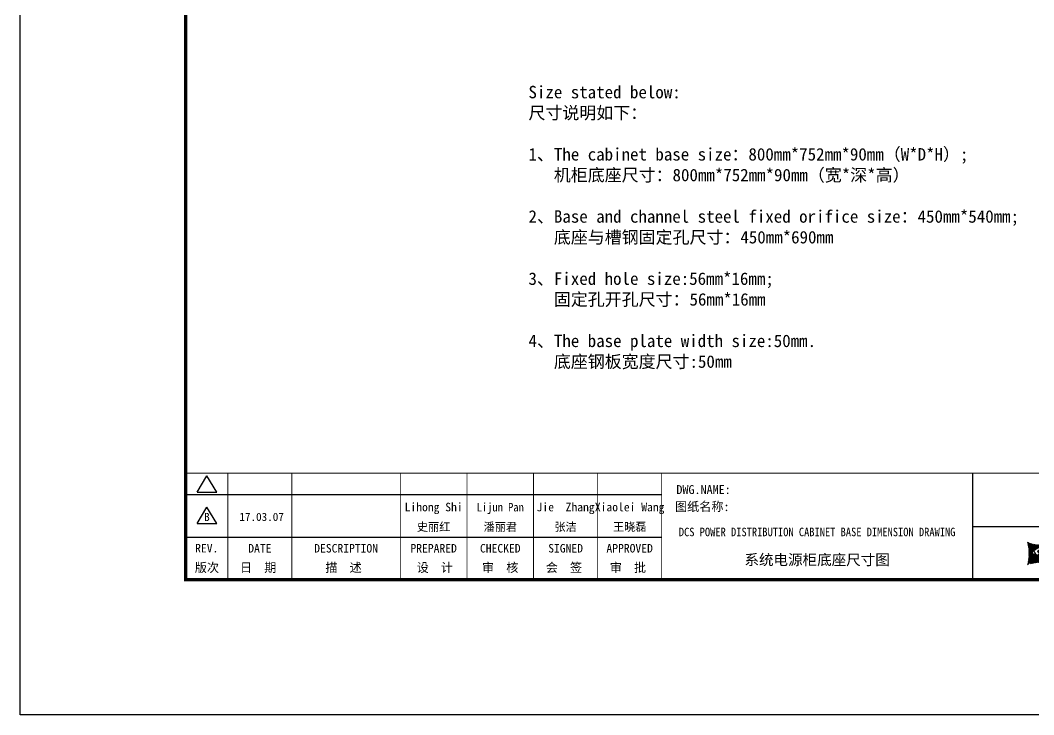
# Model space of a CAD drawing. Extents: x 79822 to 122366, y -56021 to -28815.
# Drawn here: x 90946 to 93800, y -32922 to -30967 of the extents above; entities that cross this region are included whole.
import ezdxf
from ezdxf.enums import TextEntityAlignment as Align

# ---------------------------------------------------------------- set-up
doc = ezdxf.new("R2010")
doc.units = 0
doc.header["$LTSCALE"] = 100
doc.header["$MEASUREMENT"] = 0
doc.layers.add('t', color=1, linetype='Continuous')
doc.layers.add('标准图框及表格', color=7, linetype='Continuous')
doc.styles.add('HZ', font='arial.ttf', dxfattribs={"width": 0.7})
doc.styles.get("Standard").update_dxf_attribs({"font": ''})
doc.styles.get('Standard').set_extended_font_data('SimSun')
pattern_1 = [(45, (0, 0), (-0.736262898216564, 0.7362628982165641), [])]

# ---------------------------------------------------------------- blocks, each defined once
blk = doc.blocks.new('底座尺寸图')
at = {"insert": (-105.3138215251674, -1673.188918277727), "char_height": 35, "width": 5780.961731646574, "attachment_point": 4}
blk.add_mtext('Size stated below:\\P尺寸说明如下：\\P\\P1、The cabinet base size：{\\fSimSun|b0|i0|c134|p54;800mm*752mm*90mm}（W*D*H）;\\P   机柜底座尺寸：{\\fSimSun|b0|i0|c134|p54;800mm*752mm*90mm}（宽*深*高）\\P\\P2、Base and channel steel fixed orifice size：450mm*540mm;\\P   底座与槽钢固定孔尺寸：{\\fSimSun|b0|i0|c134|p54;450mm*690}mm\\P\\P3、Fixed hole size:56mm*16mm;\\P   固定孔开孔尺寸：56mm*16mm\\P\\P4、The base plate width size:50mm.\\P   底座钢板宽度尺寸:50mm', dxfattribs=at)
blk = doc.blocks.new('图框')
at = {"layer": '标准图框及表格'}
h = blk.add_hatch(dxfattribs=at)
h.set_pattern_fill('ANSI31', color=5, scale=8.329863809039892, style=0)
h.set_pattern_definition(pattern_1)
edge = h.paths.add_edge_path()
edge.add_arc((2399.257256036391, -2998.153851416566), 55.18534773488954, 238.1092081981581, 291.6531626184834)
edge.add_line((2419.619937407027, -3049.445018414634), (2388.525499730735, -3070.242821799802))
edge.add_arc((2238.907377712399, -3078.328790578547), 135.3602868968974, 346.3915348661821, 374.2500326978034)
edge.add_line((2370.467593623529, -3110.177132109857), (2397.50623789792, -3087.85242802291))
edge.add_line((2391.339199201146, -3080.281448750429), (2396.143986595598, -3080.898839897796))
edge.add_spline(control_points=[(2397.470018868538, -3087.887634953957), (2398.35948137939, -3087.023080631327), (2399.970992452319, -3085.456697735681), (2399.869182150054, -3081.252294174519), (2397.426500162081, -3081.012803431273), (2396.121921064187, -3080.884897048199)], knot_values=[0, 0, 0, 0, 6.844331067525468, 12.40042740766005, 18.76924275352248, 18.76924275352248, 18.76924275352248, 18.76924275352248], weights=[1, 1, 1, 1, 1, 1], degree=3, periodic=0)
edge.add_spline(control_points=[(2388.515363058686, -3070.265433304907), (2387.789374929038, -3070.86905758363), (2386.478198365832, -3071.959237952229), (2385.544096281083, -3073.38263759949), (2385.127199159644, -3074.017912079413)], knot_values=[0, 0, 0, 0, 5.253673658024614, 9.488438564008057, 9.488438564008057, 9.488438564008057, 9.488438564008057], weights=[1, 1, 1, 1, 1], degree=3, periodic=0)
edge.add_spline(control_points=[(2386.272665588534, -3072.281716856574), (2385.721471206634, -3072.905523096015), (2384.632427465753, -3074.386714445929), (2384.912828655535, -3077.72895088909), (2387.858851342782, -3079.895552619193), (2390.185443934519, -3080.145534927004), (2391.314573401905, -3080.266855002868)], knot_values=[10.66597461496156, 10.66597461496156, 10.66597461496156, 10.66597461496156, 18.97770399508879, 28.89455822145742, 41.119553648298, 52.64692538081317, 52.64692538081317, 52.64692538081317, 52.64692538081317], weights=[1, 1, 1, 1, 1, 1, 1], degree=3, periodic=0)
h = blk.add_hatch(dxfattribs=at)
h.set_pattern_fill('ANSI31', color=3, scale=8.329863809039892, style=0)
h.set_pattern_definition(pattern_1)
edge = h.paths.add_edge_path()
edge.add_line((2402.469732125144, -3075.776359090531), (2407.706041465404, -3076.440586092609))
edge.add_spline(control_points=[(2401.044493204623, -3068.769946203269), (2400.155030693568, -3069.634500525768), (2398.543519620813, -3071.200883421574), (2398.645329922932, -3075.40528698259), (2401.088011911052, -3075.644777725895), (2402.392591008975, -3075.772684108895)], knot_values=[0, 0, 0, 0, 6.844331067526932, 12.40042740766158, 18.76924275352342, 18.76924275352342, 18.76924275352342, 18.76924275352342], weights=[1, 1, 1, 1, 1, 1], degree=3, periodic=0)
edge.add_line((2428.046918449632, -3046.480449047325), (2401.008274175249, -3068.805153134272))
edge.add_spline(control_points=[(2412.625169549749, -3083.918607966574), (2413.015644598316, -3083.422785431954), (2413.86377905187, -3082.052674005965), (2413.601683417044, -3078.928630268005), (2410.655660730175, -3076.762028538062), (2408.329068138031, -3076.512046230251), (2407.199938671052, -3076.390726154226)], knot_values=[12.65408913243743, 12.65408913243743, 12.65408913243743, 12.65408913243743, 18.97770399508879, 28.89455822145742, 41.119553648298, 52.64692538081317, 52.64692538081317, 52.64692538081317, 52.64692538081317], weights=[1, 1, 1, 1, 1, 1, 1], degree=3, periodic=0)
edge.add_line((2411.626283690712, -3084.975693399283), (2412.781242849298, -3083.732051979769))
edge.add_line((2410.021343801694, -3086.399138189481), (2411.626283690712, -3084.975693399414))
edge.add_line((2378.894574665755, -3107.212562742519), (2409.989012342048, -3086.414759357351))
edge.add_arc((2399.257256036391, -3158.503729740543), 55.18534773488965, 58.10920819815809, 111.6531626184834)
edge.add_arc((2559.607134360383, -3078.328790578547), 135.360286896897, 166.3915348661823, 194.2500326978024)
at = {"color": 7}
for p, q in [((2215.642035047145, -2851.581424744189), (2215.642035047145, -3151.581424744189)), ((0, -2911.581424744189), (1340.158172602998, -2911.581424744189)), ((2215.642035047145, -3001.581424744189), (3115.642035047145, -3001.581424744189)), ((0, -3031.581424744189), (1340.158172602998, -3031.581424744189))]:
    blk.add_line(p, q, dxfattribs=at)
at = {"color": 7, "const_width": 3}
blk.add_lwpolyline([(4115.642035047145, -2851.581424744189), (0, -2851.581424744189)], dxfattribs=at)
at = {"layer": 't', "color": 7}
for p, q in [((31.94938321653171, -2904.992613363662), (59.89920926059131, -2859.122325316828)), ((87.8490353046218, -2904.992613363662), (59.89920926059131, -2859.122325316828)), ((31.94938321653171, -2904.992613363662), (87.8490353046218, -2904.992613363662)), ((31.94938321653171, -2992.977239491032), (59.89920926059131, -2947.106951444141)), ((87.8490353046218, -2992.977239491032), (59.89920926059131, -2947.106951444141)), ((31.94938321653171, -2992.977239491032), (87.8490353046218, -2992.977239491032))]:
    blk.add_line(p, q, dxfattribs=at)
at = {"layer": 't', "color": 7, "const_width": 9.61519705431492}
blk.add_lwpolyline([(4115.642035047145, -3151.581424744189), (4115.642035047145, 0), (0, 0), (0, -3151.581424744189)], close=True, dxfattribs=at)
at = {"layer": 't', "color": 7, "const_width": 2.40379926357873}
for points in [[(118.7653193609731, -2852.783324375967), (118.7653193609731, -3151.581424744189)], [(299.0502641293569, -2852.783324375967), (299.0502641293569, -3151.581424744189)], [(604.3883150879992, -2852.783324375967), (604.3883150879992, -3156.41304604568)], [(791.9882990770857, -2852.783324375967), (791.9882990770857, -3156.41304604568)], [(979.588283066143, -2852.783324375967), (979.588283066143, -3156.41304604568)], [(1159.873227834585, -2852.783324375967), (1159.873227834585, -3156.41304604568)], [(1340.158172602998, -2852.783324375967), (1340.158172602998, -3156.41304604568)]]:
    blk.add_lwpolyline(points, dxfattribs=at)
at = {"color": 7, "flags": 8}
for tag, p, height in [('DWG.NAME:', (1381.636459220965, -2910.37952511241), 25), ('PROJECTNAME:', (3125.480185663539, -2912.807924402037), 24), ('PROJECTNAME：', (3339.10867075545, -2913.108539231762), 25), ('DWG.NO.:', (3128.186172261583, -3030.402470643486), 24), ('图纸编号', (3315.362718925957, -3052.404678158069), 24), ('FILENO.:', (3128.672545599984, -3106.104124450346), 24), ('文档号', (3317.726365529132, -3124.132485953713), 24)]:
    blk.add_attdef(tag, p, '', height=height, dxfattribs=at)
for tag, height, p in [('RENLIU', 24, (698.1883070825425, -2950.380597809435)), ('SHUFENWANG', 24, (885.7882910716289, -2950.380597809435)), ('FANGHOU', 24, (1069.730755450379, -2950.380597809435)), ('DANDANLI', 24, (1250.015700218792, -2950.380597809435)), ('A', 23, (59.89920926059131, -2974.881554149018)), ('设计时间', 23, (213.8658221408186, -2974.881554149018)), ('刘仁', 23, (698.1883070825425, -3002.188376027443)), ('王姝芬', 23, (885.7882910716289, -3002.188376027443)), ('侯方', 23, (1069.730755450379, -3002.188376027443)), ('李丹丹', 23, (1250.015700218792, -3002.188376027443)), ('#10STATIONONTROLCABINETCOVER', 30, (1777.900103825072, -3017.182374560078)), ('REV.', 24, (59.38265968048654, -3063.048954873535)), ('DATE', 24, (208.907791745165, -3063.048954873535)), ('DESCRIPTION', 24, (451.7192896086781, -3063.048954873535)), ('PREPARED', 24, (698.1883070825425, -3063.048954873535)), ('CHECKED', 24, (885.7882910716144, -3063.048954873535)), ('SIGNED', 24, (1069.730755450364, -3063.048954873535)), ('APPROVED', 24, (1250.015700218792, -3063.048954873535)), ('PAGEXOFX', 24, (3953.713803545135, -3039.081424744189)), ('图纸名称', 30, (1777.900103825072, -3094.695064044037)), ('第几页共几页', 24, (3953.713803545135, -3114.081424744189))]:
    blk.add_attdef(tag, text='', height=height, dxfattribs=at).set_placement(p, align=Align.MIDDLE)
for tag, p in [('图纸名称:', (1377.81237181677, -2965.923337057193)), ('项目名称：', (3121.562334825969, -2984.305160940257)), ('项目名称：', (3325.036680579346, -2984.305160940257))]:
    blk.add_attdef(tag, text='', height=25, dxfattribs=at).set_placement(p, align=Align.BOTTOM_LEFT)
at = {"color": 7, "width": 0.8, "flags": 8}
blk.add_attdef('HANGZHOUHOLLYSYSAUTOMATIONCO.,LTD.', text='', height=24, dxfattribs=at).set_placement((2770.082304289484, -3045.714803244191), align=Align.MIDDLE)
at = {"layer": 't', "color": 7}
for s, p in [('版次', (59.89920926059131, -3117.600441270843)), ('日  期', (204.1999693705875, -3117.600441270843)), ('描  述', (444.4895954714448, -3117.600441270843)), ('设  计', (701.4970341851513, -3117.600441270843)), ('审  核', (885.5947788425256, -3117.600441270843)), ('会  签', (1065.022933075787, -3117.600441270843)), ('审  批', (1245.3078778442, -3117.600441270843))]:
    blk.add_text(s, height=25, dxfattribs=at).set_placement(p, align=Align.MIDDLE_CENTER)
at = {"layer": '标准图框及表格', "color": 5, "style": 'HZ'}
for s, p in [('pgqh', (2373.884875617339, -3059.677228196226)), ('hollilas', (2374.051901626051, -3085.968484618272))]:
    blk.add_text(s, height=5.205656721233694, dxfattribs=at).set_placement(p)

msp = doc.modelspace()

# ---------------------------------------------------------------- linework, layer by layer
at = {"color": 1}
msp.add_lwpolyline([(90946.10564981069, -28814.50979879295), (95893.88585783425, -28814.50979879295), (95893.88585783425, -32921.93380595979), (90946.10564981069, -32921.93380595979)], close=True, dxfattribs=at)

# ---------------------------------------------------------------- block references
ref = msp.add_blockref('图框', (91411.78974008097, -29390.33974976701), dxfattribs=at)
ref.add_attrib('图纸名称', '系统电源柜底座尺寸图', dxfattribs={"color": 7, "height": 30, "flags": 8}).set_placement((93189.68984390605, -32485.03481381104), align=Align.MIDDLE)
ref.add_attrib('刘仁', '史丽红', dxfattribs={"color": 7, "height": 23, "flags": 8}).set_placement((92109.97804716352, -32392.52812579445), align=Align.MIDDLE)
ref.add_attrib('王姝芬', '潘丽君', dxfattribs={"color": 7, "height": 23, "flags": 8}).set_placement((92297.5780311526, -32392.52812579445), align=Align.MIDDLE)
ref.add_attrib('侯方', '张洁', dxfattribs={"color": 7, "height": 23, "flags": 8}).set_placement((92481.52049553135, -32392.52812579445), align=Align.MIDDLE)
ref.add_attrib('李丹丹', '王晓磊', dxfattribs={"color": 7, "height": 23, "flags": 8}).set_placement((92661.80544029977, -32392.52812579445), align=Align.MIDDLE)
ref.add_attrib('设计时间', '17.03.07', dxfattribs={"color": 7, "height": 23, "flags": 8}).set_placement((91625.6555622218, -32365.22130391602), align=Align.MIDDLE)
ref.add_attrib('A', 'B', dxfattribs={"color": 7, "height": 23, "flags": 8}).set_placement((91471.68894934157, -32365.22130391602), align=Align.MIDDLE)
ref.add_attrib('REV.', 'REV.', dxfattribs={"color": 7, "height": 24, "flags": 8}).set_placement((91471.17239976146, -32453.38870464054), align=Align.MIDDLE)
ref.add_attrib('DATE', 'DATE', dxfattribs={"color": 7, "height": 24, "flags": 8}).set_placement((91620.69753182614, -32453.38870464054), align=Align.MIDDLE)
ref.add_attrib('DESCRIBE', 'DESCRIPTION', dxfattribs={"color": 7, "height": 24, "flags": 8}).set_placement((91863.50902968965, -32453.38870464054), align=Align.MIDDLE)
ref.add_attrib('PREPARE', 'PREPARED', dxfattribs={"color": 7, "height": 24, "flags": 8}).set_placement((92109.97804716352, -32453.38870464054), align=Align.MIDDLE)
ref.add_attrib('VERIFY', 'CHECKED', dxfattribs={"color": 7, "height": 24, "flags": 8}).set_placement((92297.57803115259, -32453.38870464054), align=Align.MIDDLE)
ref.add_attrib('SIGN', 'SIGNED', dxfattribs={"color": 7, "height": 24, "flags": 8}).set_placement((92481.52049553134, -32453.38870464054), align=Align.MIDDLE)
ref.add_attrib('APPROVER', 'APPROVED', dxfattribs={"color": 7, "height": 24, "flags": 8}).set_placement((92661.80544029977, -32453.38870464054), align=Align.MIDDLE)
ref.add_attrib('RENLIU', 'Lihong Shi', dxfattribs={"color": 7, "height": 24, "flags": 8}).set_placement((92109.97804716352, -32340.72034757644), align=Align.MIDDLE)
ref.add_attrib('SHUFENWANG', 'Lijun Pan', dxfattribs={"color": 7, "height": 24, "width": 0.9, "flags": 8}).set_placement((92297.5780311526, -32340.72034757644), align=Align.MIDDLE)
ref.add_attrib('FANGHOU', 'Jie  Zhang', dxfattribs={"color": 7, "height": 24, "flags": 8}).set_placement((92481.52049553135, -32340.72034757644), align=Align.MIDDLE)
ref.add_attrib('DANDANLI', 'Xiaolei Wang', dxfattribs={"color": 7, "height": 24, "flags": 8}).set_placement((92661.80544029977, -32340.72034757644), align=Align.MIDDLE)
ref.add_attrib('DWG.NAME:', 'DWG.NAME:', (92793.42619930193, -32300.71927487942), dxfattribs={"color": 7, "height": 25, "flags": 8})
ref.add_attrib('#10STATIONONTROLCABINETCOVER', 'DCS POWER DISTRIBUTION CABINET BASE DIMENSION DRAWING', dxfattribs={"color": 7, "height": 24, "width": 0.9, "flags": 8}).set_placement((93189.68984390605, -32407.52212432708), align=Align.MIDDLE)
ref.add_attrib('图纸名称:', '图纸名称:', dxfattribs={"color": 7, "height": 25, "flags": 8}).set_placement((92789.60211189775, -32356.2630868242), align=Align.BOTTOM_LEFT)
msp.add_blockref('底座尺寸图', (92482.30785125919, -29877.78172728421))

doc.saveas('drawing.dxf')
